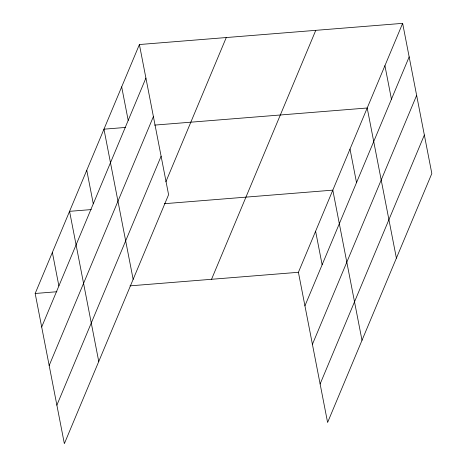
<?xml version="1.0" encoding="UTF-8"?>
<svg xmlns="http://www.w3.org/2000/svg" width="467" height="467" viewBox="0 0 467 467"><rect width="100%" height="100%" fill="white"/><g stroke="black" fill="none" stroke-linecap="round" stroke-linejoin="round"><path stroke-width="0.7" d="M139.4 44.534L168.587 194.704L64.358 443.65L35.171 293.486L139.4 44.534L402.642 23.35L431.829 173.514L327.601 422.466L298.413 272.296L402.642 23.35M41.686 327.023L145.914 78.077M49.169 365.509L153.398 116.563M56.875 405.163L161.103 156.217M165.867 181.815L226.267 37.547M211.545 279.289L315.774 30.343M304.933 305.838L409.162 56.886M312.411 344.325L416.64 95.373M320.123 383.973L424.351 135.027M125.676 127.433L103.96 129.178L133.148 279.342M154.635 125.103L367.202 107.994L396.395 258.158M91.281 209.584L69.565 211.329L98.753 361.499M164.372 203.7L332.808 190.145L362.001 340.309M35.171 293.486L56.886 291.735M129.978 285.857L298.413 272.296M384.925 65.672L391.445 99.208M350.005 149.066L356.525 182.609M315.61 231.223L322.131 264.76M121.677 86.856L128.197 120.398M86.763 170.257L93.283 203.793M52.368 252.408L58.883 285.944"/></g></svg>
